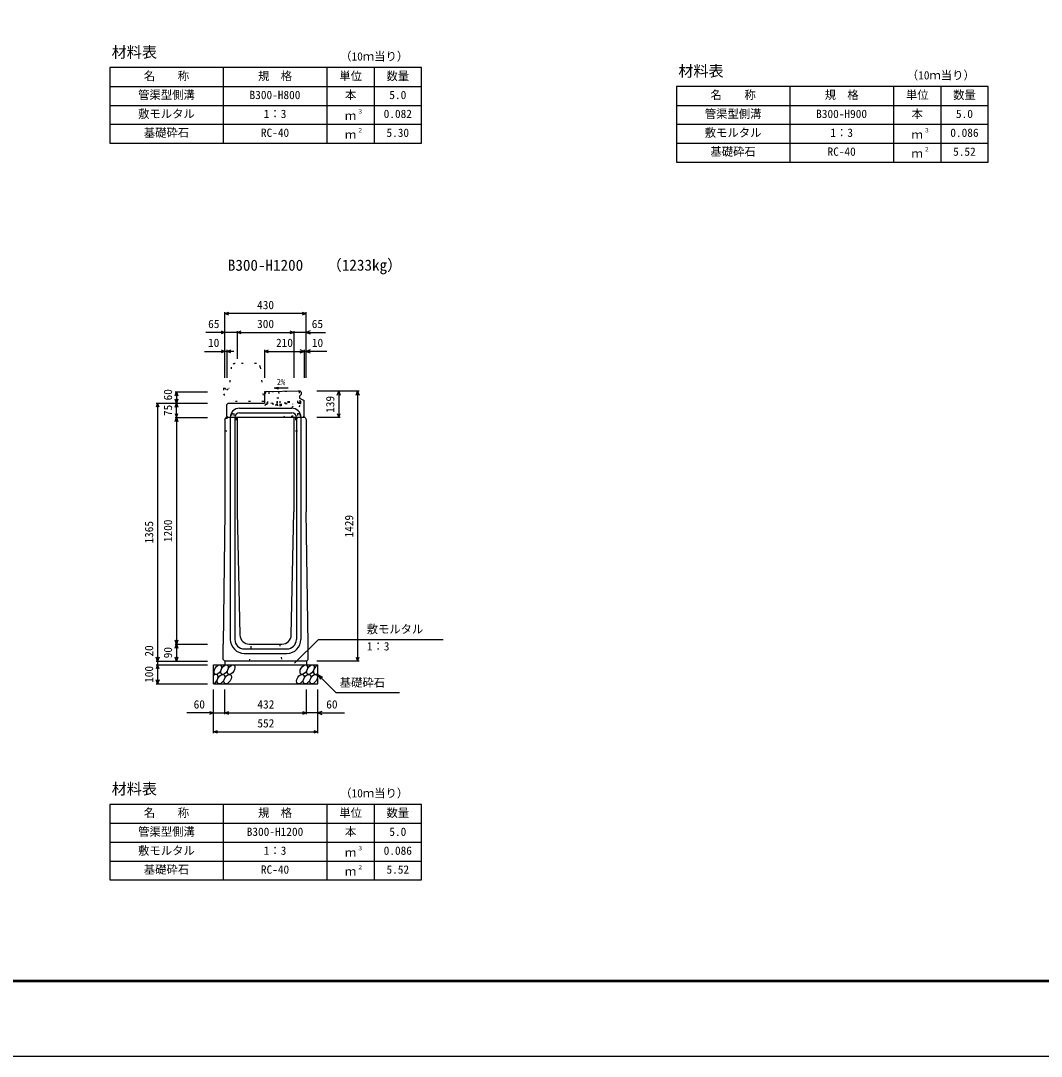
# Model space of a CAD drawing. Units: millimetres, scale not verified. Extents: x -12600 to 12600, y -5940 to 5940.
# Drawn here: x 1403 to 6807, y -5940 to -458 of the extents above; entities that cross this region are included whole.
import ezdxf
from ezdxf.enums import TextEntityAlignment as Align

# ---------------------------------------------------------------- set-up
doc = ezdxf.new("R2010")
doc.units = ezdxf.units.MM
doc.header["$LTSCALE"] = 40
doc.linetypes.add('DOTTED', pattern=[1.75, 0.25, -1.5])
for name, color, linetype, lineweight in [('0-0_DIM', 7, 'Continuous', 25), ('0-1_Defpoints', 5, 'Continuous', 25), ('0-2_HATCH', 6, 'Continuous', 25), ('0-3_HYO', 3, 'Continuous', 25), ('0-4_HYO2', 4, 'Continuous', 25), ('0-5_OUTLINE', 3, 'Continuous', 25), ('0-6_OUTLINE2', 4, 'DOTTED', 25), ('0-7_TXT', 7, 'Continuous', 25), ('0-8_WAKU', 3, 'Continuous', 25)]:
    doc.layers.add(name, color=color, linetype=linetype, lineweight=lineweight)
doc.styles.add('ＭＳ ゴシック', font='')
doc.styles.get('ＭＳ ゴシック').set_extended_font_data('MS Gothic')

msp = doc.modelspace()

# ---------------------------------------------------------------- linework, layer by layer
at = {"layer": '0-0_DIM'}
for p, q in [((2485, -2348.54), (2485, -2001.04)), ((2915, -2008.54), (2485, -2008.54)), ((2915, -2348.54), (2915, -2001.04)), ((2485, -2108.54), (2383.02, -2108.54)), ((2550, -2108.54), (2485, -2108.54)), ((2550, -2101.04), (2550, -2248.54)), ((2550, -2108.54), (2850, -2108.54)), ((2850, -2101.04), (2850, -2348.54)), ((2915, -2108.54), (2850, -2108.54)), ((2915, -2108.54), (3016.98, -2108.54)), ((2376.62, -2208.54), (2485, -2208.54)), ((2495, -2208.54), (2485, -2208.54)), ((2495, -2201.04), (2495, -2348.54)), ((2531.3, -2208.54), (2495, -2208.54)), ((2695, -2201.04), (2695, -2348.54)), ((2695, -2208.54), (2905, -2208.54)), ((2905, -2201.04), (2905, -2348.54)), ((2905, -2208.54), (2915, -2208.54)), ((3023.38, -2208.54), (2915, -2208.54)), ((2220.5, -2423.54), (2393, -2423.54)), ((2228, -2423.54), (2228, -2483.54)), ((3194.5, -2419.54), (2972, -2419.54)), ((3087, -2419.54), (3087, -2558.54)), ((3187, -2419.54), (3187, -3848.54)), ((2120.5, -2483.54), (2393, -2483.54)), ((2128, -2483.54), (2128, -3848.54)), ((2228, -2558.54), (2228, -2483.54)), ((2220.5, -2558.54), (2393, -2558.54)), ((2228, -2558.54), (2228, -3758.54)), ((3094.5, -2558.54), (2972, -2558.54)), ((2220.5, -3758.54), (2393, -3758.54)), ((2228, -3758.54), (2228, -3848.54)), ((2853.11, -3859.35), (2979.34, -3733.11)), ((2979.34, -3733.11), (3640.81, -3733.11)), ((2120.5, -3848.54), (2393, -3848.54)), ((2120.5, -3868.54), (2393, -3868.54)), ((2128, -3848.54), (2128, -3868.54)), ((2128, -3868.54), (2128, -3968.54)), ((3194.5, -3848.54), (2972, -3848.54)), ((2976, -3918.54), (3071.76, -4014.29)), ((2976, -3918.54), (3001.98, -3933.54)), ((2976, -3918.54), (2991, -3944.52)), ((2120.5, -3968.54), (2393, -3968.54)), ((2424, -4229.9), (2424, -3998.54)), ((2484, -4129.9), (2484, -3998.54)), ((2916, -4129.9), (2916, -3998.54)), ((2976, -4229.9), (2976, -3998.54)), ((3071.76, -4014.29), (3409.31, -4014.29)), ((2424, -4122.4), (2282.21, -4122.4)), ((2424, -4122.4), (2484, -4122.4)), ((2484, -4122.4), (2916, -4122.4)), ((2976, -4122.4), (2916, -4122.4)), ((2976, -4122.4), (3117.79, -4122.4)), ((2424, -4222.4), (2976, -4222.4))]:
    msp.add_line(p, q, dxfattribs=at)
for points in [[(2506.14, -2016.23), (2485, -2008.54), (2506.14, -2000.84)], [(2893.86, -2000.84), (2915, -2008.54), (2893.86, -2016.23)], [(2463.86, -2100.84), (2485, -2108.54), (2463.86, -2116.23)], [(2571.14, -2116.23), (2550, -2108.54), (2571.14, -2100.84)], [(2828.86, -2100.84), (2850, -2108.54), (2828.86, -2116.23)], [(2936.14, -2100.84), (2915, -2108.54), (2936.14, -2116.23)], [(2463.86, -2200.84), (2485, -2208.54), (2463.86, -2216.23)], [(2516.14, -2216.23), (2495, -2208.54), (2516.14, -2200.84)], [(2716.14, -2216.23), (2695, -2208.54), (2716.14, -2200.84)], [(2883.86, -2216.23), (2905, -2208.54), (2883.86, -2200.84)], [(2936.14, -2200.84), (2915, -2208.54), (2936.14, -2216.23)], [(2220.3, -2444.68), (2228, -2423.54), (2235.7, -2444.68)], [(2235.7, -2462.39), (2228, -2483.54), (2220.3, -2462.39)], [(3079.3, -2440.68), (3087, -2419.54), (3094.7, -2440.68)], [(3179.3, -2440.68), (3187, -2419.54), (3194.7, -2440.68)], [(2135.7, -2504.68), (2128, -2483.54), (2120.3, -2504.68)], [(2220.3, -2504.68), (2228, -2483.54), (2235.7, -2504.68)], [(2220.3, -2537.39), (2228, -2558.54), (2235.7, -2537.39)], [(2220.3, -2579.68), (2228, -2558.54), (2235.7, -2579.68)], [(3079.3, -2537.39), (3087, -2558.54), (3094.7, -2537.39)], [(2235.7, -3737.39), (2228, -3758.54), (2220.3, -3737.39)], [(2220.3, -3779.68), (2228, -3758.54), (2235.7, -3779.68)], [(2135.7, -3827.39), (2128, -3848.54), (2120.3, -3827.39)], [(2235.7, -3827.39), (2228, -3848.54), (2220.3, -3827.39)], [(3179.3, -3827.39), (3187, -3848.54), (3194.7, -3827.39)], [(2135.7, -3889.68), (2128, -3868.54), (2120.3, -3889.68)], [(2135.7, -3947.39), (2128, -3968.54), (2120.3, -3947.39)], [(2402.86, -4114.71), (2424, -4122.4), (2402.86, -4130.1)], [(2505.14, -4130.1), (2484, -4122.4), (2505.14, -4114.71)], [(2894.86, -4114.71), (2916, -4122.4), (2894.86, -4130.1)], [(2997.14, -4114.71), (2976, -4122.4), (2997.14, -4130.1)], [(2445.14, -4230.1), (2424, -4222.4), (2445.14, -4214.71)], [(2954.86, -4214.71), (2976, -4222.4), (2954.86, -4230.1)]]:
    msp.add_lwpolyline(points, dxfattribs=at)
at = {"layer": '0-1_Defpoints'}
msp.add_lwpolyline([(-4200, -5940), (12600, -5940), (12600, 5940), (-4200, 5940)], close=True, dxfattribs=at)
at = {"layer": '0-2_HATCH', "linetype": 'DOTTED'}
for p, q in [((2882.46, -2419.68), (2706, -2423.31)), ((2708.35, -2488.78), (2707, -2423.29)), ((2711.25, -2484.22), (2710, -2423.23)), ((2717, -2423.09), (2718.25, -2484.08)), ((2763.24, -2483.15), (2761.99, -2422.16)), ((2768.98, -2422.02), (2770.24, -2483)), ((2776.87, -2482.87), (2776.27, -2453.87)), ((2819.23, -2481.99), (2817.97, -2421.01)), ((2826.23, -2481.85), (2824.97, -2420.86)), ((2871.22, -2480.92), (2869.96, -2419.93)), ((2876.96, -2419.79), (2878.22, -2480.78)), ((2881.46, -2419.7), (2885.96, -2419.6)), ((2882.63, -2476.19), (2881.46, -2419.7)), ((2887.25, -2482.09), (2885.96, -2419.6)), ((2878.22, -2480.78), (2708.26, -2484.28)), ((2884.31, -2485.15), (2708.35, -2488.78)), ((2762.04, -2487.67), (2762.24, -2497.67)), ((2775.89, -2487.39), (2776.1, -2497.39))]:
    msp.add_line(p, q, dxfattribs=at)
for points in [[(2706, -2423.31), (2698, -2423.48), (2699.34, -2488.47), (2708.34, -2488.28)], [(2760.87, -2483.2), (2760.28, -2454.2), (2776.27, -2453.87)]]:
    msp.add_lwpolyline(points, dxfattribs=at)
msp.add_lwpolyline([(2755.11, -2487.82), (2782.82, -2487.24), (2783.03, -2497.24), (2755.32, -2497.81)], close=True, dxfattribs=at)
for centre, radius in [((2878.13, -2476.28), 4.5), ((2884.25, -2482.15), 3)]:
    msp.add_arc(centre, radius, 271.18119, 1.18119, dxfattribs=at)
at = {"layer": '0-2_HATCH'}
for centre in [(2446.89, -3893.54), (2482.37, -3893.54), (2517.84, -3893.54), (2902.05, -3893.54), (2937.52, -3893.54), (2463.77, -3943.54), (2499.25, -3943.54), (2883.45, -3943.54), (2918.93, -3943.54), (2954.41, -3943.54)]:
    msp.add_ellipse(centre, major_axis=(14.54, 23.54), ratio=0.5792, dxfattribs=at)
for centre, start_param, end_param in [((2973, -3893.54), 0.6666252, 4.1103269), ((2428.3, -3943.54), 3.7419964, 7.318141)]:
    msp.add_ellipse(centre, major_axis=(14.54, 23.54), ratio=0.5792, start_param=start_param, end_param=end_param, dxfattribs=at)
at = {"layer": '0-3_HYO'}
for p, q in [((2475, -706.64), (2475, -1106.64)), ((3025, -706.64), (3025, -1106.64)), ((3275, -706.64), (3275, -1106.64)), ((1875, -806.64), (3525, -806.64)), ((5475, -806.64), (5475, -1206.64)), ((6025, -806.64), (6025, -1206.64)), ((6275, -806.64), (6275, -1206.64)), ((4875, -906.64), (6525, -906.64)), ((2475, -4606.64), (2475, -5006.64)), ((3025, -4606.64), (3025, -5006.64)), ((3275, -4606.64), (3275, -5006.64)), ((1875, -4706.64), (3525, -4706.64))]:
    msp.add_line(p, q, dxfattribs=at)
for points in [[(1875, -1106.64), (3525, -1106.64), (3525, -706.64), (1875, -706.64)], [(4875, -1206.64), (6525, -1206.64), (6525, -806.64), (4875, -806.64)], [(1875, -5006.64), (3525, -5006.64), (3525, -4606.64), (1875, -4606.64)]]:
    msp.add_lwpolyline(points, close=True, dxfattribs=at)
at = {"layer": '0-4_HYO2'}
for p, q in [((1875, -906.64), (3525, -906.64)), ((1875, -1006.64), (3525, -1006.64)), ((4875, -1006.64), (6525, -1006.64)), ((4875, -1106.64), (6525, -1106.64)), ((1875, -4806.64), (3525, -4806.64)), ((1875, -4906.64), (3525, -4906.64))]:
    msp.add_line(p, q, dxfattribs=at)
at = {"layer": '0-5_OUTLINE', "linetype": 'DOTTED'}
for p, q in [((2518.19, -2291.59), (2507, -2403.54)), ((2651.9, -2273.54), (2538.1, -2273.54)), ((2671.8, -2291.55), (2690, -2473.54)), ((2477, -2403.54), (2477, -2433.54)), ((2477, -2403.54), (2485, -2403.54)), ((2477, -2433.54), (2500, -2473.54)), ((2690, -2473.54), (2500, -2473.54))]:
    msp.add_line(p, q, dxfattribs=at)
at = {"layer": '0-5_OUTLINE'}
for p, q in [((2883, -2419.66), (2695, -2423.54)), ((2695, -2423.54), (2695, -2483.54)), ((2880, -2446.54), (2889, -2436.54)), ((2880, -2446.54), (2880, -2456.54)), ((2880, -2456.54), (2905, -2469.54)), ((2883, -2419.66), (2889, -2425.54)), ((2889, -2425.54), (2889, -2436.54)), ((2495, -2489.54), (2501, -2483.54)), ((2495, -2552.54), (2495, -2489.54)), ((2501, -2483.54), (2695, -2483.54)), ((2905, -2552.54), (2905, -2469.54)), ((2485, -2568.54), (2490, -2558.54)), ((2485, -2568.54), (2485, -3058.54)), ((2910, -2558.54), (2490, -2558.54)), ((2495, -2552.54), (2501, -2558.54)), ((2550, -2558.54), (2550, -3058.54)), ((2850, -2558.54), (2850, -3058.54)), ((2899, -2558.54), (2905, -2552.54)), ((2910, -2558.54), (2915, -2568.54)), ((2915, -2568.54), (2915, -3058.54)), ((2485, -3058.54), (2475, -3758.54)), ((2550, -3058.54), (2563.95, -3709.61)), ((2836.05, -3709.61), (2850, -3058.54)), ((2925, -3758.54), (2915, -3058.54)), ((2475, -3839.54), (2475, -3758.54)), ((2613.94, -3758.54), (2786.06, -3758.54)), ((2925, -3839.54), (2925, -3758.54)), ((2424, -3868.54), (2976, -3868.54)), ((2424, -3968.54), (2424, -3868.54)), ((2475, -3839.54), (2484, -3848.54)), ((2916, -3848.54), (2484, -3848.54)), ((2484, -3848.54), (2484, -3868.54)), ((2916, -3848.54), (2925, -3839.54)), ((2916, -3848.54), (2916, -3868.54)), ((2976, -3968.54), (2976, -3868.54)), ((2424, -3968.54), (2976, -3968.54))]:
    msp.add_line(p, q, dxfattribs=at)
at = {"layer": '0-5_OUTLINE', "linetype": 'DOTTED'}
msp.add_lwpolyline([(2485, -2403.54), (2495, -2413.54), (2505, -2403.54), (2507, -2403.54)], dxfattribs=at)
for centre, start, end in [((2538.1, -2293.54), 90, 174.40835), ((2651.9, -2293.54), 4.08463, 90)]:
    msp.add_arc(centre, 20, start, end, dxfattribs=at)
at = {"layer": '0-5_OUTLINE'}
for centre, start, end in [((2613.94, -3708.54), 181.22758, 269.80012), ((2786.06, -3708.54), 270, 358.77242)]:
    msp.add_arc(centre, 50, start, end, dxfattribs=at)
at = {"layer": '0-6_OUTLINE2'}
for p, q in [((2793.11, -2558.54), (2881.47, -2457.3)), ((2699.33, -2487.96), (2680, -2558.54)), ((2835.65, -2558.54), (2903.37, -2468.69)), ((2845, -2558.54), (2845, -2485.96)), ((2487.75, -2563.04), (2542, -2563.04)), ((2519, -2538.04), (2531, -2538.04)), ((2519, -2538.04), (2519, -2563.04)), ((2531, -2538.04), (2531, -2563.04)), ((2542, -2563.04), (2542, -2628.54)), ((2858, -2563.04), (2912.25, -2563.04)), ((2869, -2538.04), (2881, -2538.04)), ((2869, -2538.04), (2869, -2563.04)), ((2881, -2538.04), (2881, -2563.04)), ((2485, -2628.54), (2542, -2628.54)), ((2615, -3848.54), (2625, -3758.54)), ((2775, -3758.54), (2785, -3848.54))]:
    msp.add_line(p, q, dxfattribs=at)
at = {"layer": '0-6_OUTLINE2', "linetype": 'Continuous'}
for p, q in [((2562, -2509.54), (2838, -2509.54)), ((2513, -2558.54), (2513, -3733.54)), ((2537, -2558.54), (2537, -3733.54)), ((2562, -2533.54), (2838, -2533.54)), ((2863, -2558.54), (2863, -3733.54)), ((2887, -2558.54), (2887, -3733.54)), ((2587, -3783.54), (2813, -3783.54)), ((2587, -3807.54), (2813, -3807.54))]:
    msp.add_line(p, q, dxfattribs=at)
at = {"layer": '0-6_OUTLINE2'}
msp.add_lwpolyline([(2858, -2563.04), (2858, -2628.54), (2915, -2628.54)], dxfattribs=at)
at = {"layer": '0-6_OUTLINE2', "linetype": 'Continuous'}
for centre, radius, start, end in [((2562, -2558.54), 49, 90, 180), ((2838, -2558.54), 49, 0, 90), ((2562, -2558.54), 25, 90, 180), ((2838, -2558.54), 25, 0, 90), ((2587, -3733.54), 74, 180, 270), ((2587, -3733.54), 50, 180, 270), ((2813, -3733.54), 50, 270, 0), ((2813, -3733.54), 74, 270, 0)]:
    msp.add_arc(centre, radius, start, end, dxfattribs=at)
at = {"layer": '0-7_TXT'}
for q in [(2768.74, -2397.96), (2819.33, -2401.17), (2768.9, -2406.29)]:
    msp.add_line((2745.19, -2402.58), q, dxfattribs=at)
at = {"layer": '0-8_WAKU', "lineweight": 50}
msp.add_lwpolyline([(-3800, -5540), (12200, -5540), (12200, 5540), (-3800, 5540)], close=True, dxfattribs=at)

# ---------------------------------------------------------------- texts
at = {"layer": '0-0_DIM', "style": 'ＭＳ ゴシック'}
for s, p in [('430', (2655, -1998.54)), ('65', (2395.68, -2098.54)), ('300', (2655, -2098.54)), ('65', (2944.32, -2098.54)), ('10', (2395.16, -2198.54)), ('210', (2755, -2198.54)), ('10', (2944.84, -2198.54)), ('敷モルタル', (3234.94, -3714.38)), ('1：3', (3235.94, -3805.07)), ('基礎砕石', (3092.32, -3997.12)), ('60', (2319, -4112.4)), ('432', (2656.54, -4112.4)), ('60', (3021, -4112.4)), ('552', (2656.54, -4212.4))]:
    msp.add_text(s, height=43.99, dxfattribs=at).set_placement(p, align=Align.BOTTOM_LEFT)
for s, p in [('60', (2218, -2468.54)), ('139', (3077, -2534.04)), ('75', (2218, -2551.04)), ('1365', (2118, -3226.04)), ('1200', (2218, -3218.54)), ('1429', (3177, -3194.04)), ('20', (2118, -3824.22)), ('90', (2218, -3833.54)), ('100', (2118, -3963.54))]:
    msp.add_text(s, height=43.99, rotation=90, dxfattribs=at).set_placement(p, align=Align.BOTTOM_LEFT)
at = {"layer": '0-7_TXT', "style": 'ＭＳ ゴシック'}
for s, height, p in [('材料表', 58.65, (1885, -671.64)), ('（10ｍ当り）', 43.99, (3095, -682.64)), ('材料表', 58.65, (4885, -771.64)), ('名\u3000\u3000称', 43.99, (2055, -786.64)), ('規\u3000格', 43.99, (2660, -786.64)), ('単位', 43.99, (3090, -786.64)), ('数量', 43.99, (3340, -786.64)), ('（10ｍ当り）', 43.99, (6095, -782.64)), ('管渠型側溝', 43.99, (2025, -886.64)), ('B300-H800', 43.99, (2615, -886.64)), ('本', 43.99, (3120, -886.64)), ('5.0', 43.99, (3355, -886.64)), ('名\u3000\u3000称', 43.99, (5055, -886.64)), ('規\u3000格', 43.99, (5660, -886.64)), ('単位', 43.99, (6090, -886.64)), ('数量', 43.99, (6340, -886.64)), ('敷モルタル', 43.99, (2025, -986.64)), ('1：3', 43.99, (2690, -986.64)), ('３', 21.99, (3185.54, -956.27)), ('0.082', 43.99, (3325, -986.64)), ('管渠型側溝', 43.99, (5025, -986.64)), ('B300-H900', 43.99, (5615, -986.64)), ('本', 43.99, (6120, -986.64)), ('5.0', 43.99, (6355, -986.64)), ('ｍ', 43.99, (3120, -996.64)), ('基礎砕石', 43.99, (2055, -1086.64)), ('RC-40', 43.99, (2675, -1086.64)), ('２', 21.99, (3185.54, -1056.27)), ('5.30', 43.99, (3340, -1086.64)), ('敷モルタル', 43.99, (5025, -1086.64)), ('1：3', 43.99, (5690, -1086.64)), ('３', 21.99, (6185.54, -1056.27)), ('0.086', 43.99, (6325, -1086.64)), ('ｍ', 43.99, (3120, -1096.64)), ('ｍ', 43.99, (6120, -1096.64)), ('基礎砕石', 43.99, (5055, -1186.64)), ('RC-40', 43.99, (5675, -1186.64)), ('ｍ', 43.99, (6120, -1196.64)), ('２', 21.99, (6185.54, -1156.27)), ('5.52', 43.99, (6340, -1186.64)), ('B300-H1200', 58.65, (2500, -1799.56)), ('（1233kg）', 58.65, (3023.7, -1799.16)), ('2%', 32.99, (2759.14, -2397.1)), ('材料表', 58.65, (1885, -4571.64)), ('（10ｍ当り）', 43.99, (3095, -4582.64)), ('名\u3000\u3000称', 43.99, (2055, -4686.64)), ('規\u3000格', 43.99, (2660, -4686.64)), ('単位', 43.99, (3090, -4686.64)), ('数量', 43.99, (3340, -4686.64)), ('管渠型側溝', 43.99, (2025, -4786.64)), ('B300-H1200', 43.99, (2600, -4786.64)), ('本', 43.99, (3120, -4786.64)), ('5.0', 43.99, (3355, -4786.64)), ('敷モルタル', 43.99, (2025, -4886.64)), ('1：3', 43.99, (2690, -4886.64)), ('ｍ', 43.99, (3120, -4896.64)), ('３', 21.99, (3185.54, -4856.27)), ('0.086', 43.99, (3325, -4886.64)), ('基礎砕石', 43.99, (2055, -4986.64)), ('RC-40', 43.99, (2675, -4986.64)), ('２', 21.99, (3185.54, -4956.27)), ('5.52', 43.99, (3340, -4986.64)), ('ｍ', 43.99, (3120, -4996.64))]:
    msp.add_text(s, height=height, dxfattribs=at).set_placement(p, align=Align.BOTTOM_LEFT)

doc.saveas('drawing.dxf')
